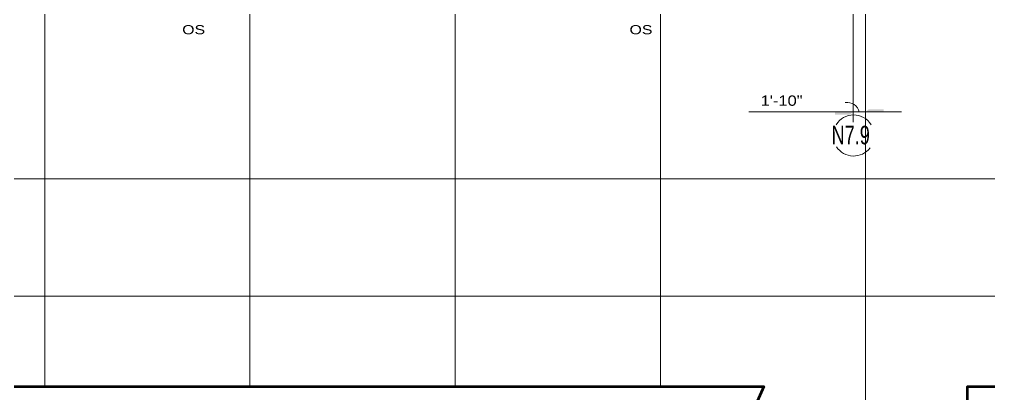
# Model space of a CAD drawing. Header units: inches. Extents: x -40190 to 0, y -3216 to 2257.
# Drawn here: x -31129 to -29427, y -691 to -34 of the extents above; entities that cross this region are included whole.
import ezdxf

# ---------------------------------------------------------------- set-up
doc = ezdxf.new("R2010")
doc.units = ezdxf.units.IN
doc.header["$LTSCALE"] = 0.5
doc.header["$MEASUREMENT"] = 0
doc.linetypes.add('A113$0$CENTER', pattern=[2, 1.25, -0.25, 0.25, -0.25])
for name, color, linetype in [('A113$0$A-ANNO-DIMP0-14', 8, 'Continuous'), ('A113$0$A-ANNO-TEXT', 8, 'Continuous'), ('A113$0$A-ANNO-WEST', 8, 'Continuous'), ('A113$0$A-GRID-GRDP0-14', 8, 'Continuous'), ('A113$0$A-GRID-GRDP0-15', 8, 'Continuous'), ('A113$0$A-GRID-IDP0-14', 8, 'Continuous'), ('A113$0$Level 46', 8, 'Continuous'), ('XREF', 7, 'Continuous')]:
    doc.layers.add(name, color=color, linetype=linetype)
doc.styles.add('A113$0$style-Arial', font='arial.ttf')
doc.styles.add('A113$0$style-WORKING', font='WORKING.shx')
doc.dimstyles.new('A113$0$Standard', dxfattribs={"dimtxt": 8.888894, "dimasz": 15.555564, "dimexe": 8.888894, "dimexo": 4.444447, "dimgap": 4.444447, "dimtad": 1, "dimjust": 2, "dimdec": 3, "dimzin": 11, "dimdsep": 46, "dimlunit": 4, "dimtxsty": 'A113$0$style-WORKING', "dimblk": 'A113$0$RDA_0.1', "dimcen": 2.222223, "dimse1": 1, "dimse2": 1, "dimclrd": 3, "dimadec": 0, "dimazin": 0, "dimtfac": 1, "dimtdec": 3, "dimtmove": 0, "dimatfit": 3, "dimldrblk": 'A113$0$TerminatorOpen_0.1', "dimfxl": 1, "dimtolj": 1, "dimtzin": 11, "dimlwd": 0, "dimarcsym": 0})

# ---------------------------------------------------------------- blocks, each defined once
blk = doc.blocks.new('A113$0$RDA_0.1')
at = {"linetype": 'Continuous', "lineweight": 13}
blk.add_line((0, 0), (-1, 0), dxfattribs=at)
at = {"layer": 'A113$0$Level 46', "linetype": 'Continuous', "lineweight": 13, "extrusion": (0, 0, -1)}
blk.add_solid([(0, 0), (1, 0), (0.172, -0.143), (1, -0.143)], dxfattribs=at)
blk.add_solid([(0, 0), (1, 0), (0.172, -0.143), (1, -0.143)], dxfattribs=at)
blk = doc.blocks.new('*D550')
at = {"layer": 'A113$0$A-ANNO-DIMP0-14', "lineweight": 0, "transparency": 16777216}
for p, q in [((-22883, -77.3), (-22883, -213.8)), ((-22861, -77.3), (-22861, -213.8)), ((-22914.5, -195.8), (-23066.1, -195.8)), ((-22861, -195.8), (-22883, -195.8)), ((-22829.5, -195.8), (-22798, -195.8))]:
    blk.add_line(p, q, dxfattribs=at)
at = {"layer": 'A113$0$A-ANNO-DIMP0-14', "lineweight": 0, "transparency": 16777216, "xscale": 31.49999999999999, "yscale": 31.49999999999999, "zscale": 31.49999999999999}
blk.add_blockref('A113$0$RDA_0.1', (-22883, -195.8), dxfattribs=at)
at = {"layer": 'A113$0$A-ANNO-DIMP0-14', "lineweight": 0, "transparency": 16777216, "xscale": 31.49999999999999, "yscale": 31.49999999999999, "zscale": 31.49999999999999, "rotation": 180}
blk.add_blockref('A113$0$RDA_0.1', (-22861, -195.8), dxfattribs=at)
at = {"layer": 'A113$0$A-ANNO-DIMP0-14', "lineweight": 0, "transparency": 16777216, "insert": (-23008.3, -176.1), "char_height": 18, "attachment_point": 5, "style": 'A113$0$style-WORKING'}
blk.add_mtext('\\A1;\\H1x;\\W1.2;1\'-10"', dxfattribs=at)
blk = doc.blocks.new('A113$0$TerminatorOpen_0.1')
at = {"linetype": 'ByBlock', "lineweight": -2}
for q in [(-1, 0.071), (-1, 0), (-1, -0.071)]:
    blk.add_line((0, 0), q, dxfattribs=at)
blk = doc.blocks.new('A113')
at = {"layer": 'A113$0$A-ANNO-DIMP0-14', "lineweight": 0, "extrusion": (0, 0, -1)}
blk.add_arc((22893.48, -201.1914), 22.1239, 82.0088441, 165.8897838, dxfattribs=at)
at = {"layer": 'A113$0$A-ANNO-WEST', "lineweight": 53, "flags": 128}
blk.add_lwpolyline([(-23093.0624, -797.9051), (-22682.0257, -797.9051), (-22682.0257, -676.9042), (-21061.0236, -676.9042), (-21061.0236, -2477.9051), (-22682.0257, -2477.9051), (-22682.0257, -2347.1498), (-23779.0217, -2347.1498), (-23837.3562, -2478.8988), (-25502.0254, -2478.9003), (-25502.0236, -2298.3308), (-25518.812, -2282.5399), (-25684.162, -2209.3266), (-25076.0596, -835.9378), (-24911.085, -908.9844), (-24842.0239, -857.4072), (-24842.0259, -676.9042), (-23039.4874, -676.9057), (-23093.0624, -797.9051)], close=True, dxfattribs=at)
at = {"layer": 'A113$0$A-GRID-GRDP0-14', "linetype": 'A113$0$CENTER', "lineweight": 0}
blk.add_line((-22883.0236, 425.4117), (-22883.0236, -201.1205), dxfattribs=at)
at = {"layer": 'A113$0$A-GRID-GRDP0-15', "linetype": 'A113$0$CENTER', "lineweight": 0}
for p, q in [((-24301.0236, 2113.2362), (-24301.0236, -676.9046)), ((-23941.0236, 2113.2362), (-23941.0236, -676.9049)), ((-23581.0236, 2113.2362), (-23581.0236, -676.9052)), ((-23221.0236, 2113.2362), (-23221.0236, -676.9055)), ((-22861.0236, 2113.2362), (-22861.0236, -797.9051)), ((-24638.5067, -312.8426), (-20364.9322, -312.8426)), ((-24743.6228, -518.9051), (-20364.9322, -518.9051))]:
    blk.add_line(p, q, dxfattribs=at)
at = {"layer": 'A113$0$A-GRID-IDP0-14', "lineweight": 13}
for start, end in [(31.6457302, 148.2917647), (213.5133166, 323.1751903)]:
    blk.add_arc((-22881.9834, -237.1205), 36, start, end, dxfattribs=at)
at = {"layer": 'A113$0$A-ANNO-TEXT', "lineweight": 70, "style": 'A113$0$style-Arial', "width": 1.246875}
for p in [(-24059.9292, -59.6817), (-23275.1482, -59.6817)]:
    blk.add_text('OS', height=16, dxfattribs=at).set_placement(p)
at = {"layer": 'A113$0$A-GRID-IDP0-14', "lineweight": 13, "style": 'A113$0$style-Arial', "width": 0.701538}
blk.add_text('N7.9', height=32.5, dxfattribs=at).set_placement((-22920.7546, -252.5165))
at = {"layer": 'A113$0$A-ANNO-DIMP0-14', "lineweight": 0}
dim = blk.add_linear_dim(base=(-22883.0236, -195.7979), p1=(-22861.0236, -68.336), p2=(-22883.0236, -68.336), angle=180, text='\\H1x;\\W1.2;<>', dimstyle='A113$0$Standard', override={"dimtxt": 18, "dimasz": 31.5, "dimexe": 18, "dimexo": 9, "dimgap": 9, "dimjust": 0, "dimcen": 4.5, "dimse1": 0, "dimse2": 0, "dimclrd": 8, "dimclre": 3, "dimlwe": 0}, dxfattribs=at)
dim.commit()
dim.dimension.update_dxf_attribs({"geometry": '*D550', "text_midpoint": (-23008.2894, -195.7979), "dimtype": 128})

msp = doc.modelspace()

# ---------------------------------------------------------------- block references
at = {"layer": 'XREF'}
msp.add_blockref('A113', (-6783.7, 0), dxfattribs=at)

doc.saveas('drawing.dxf')
